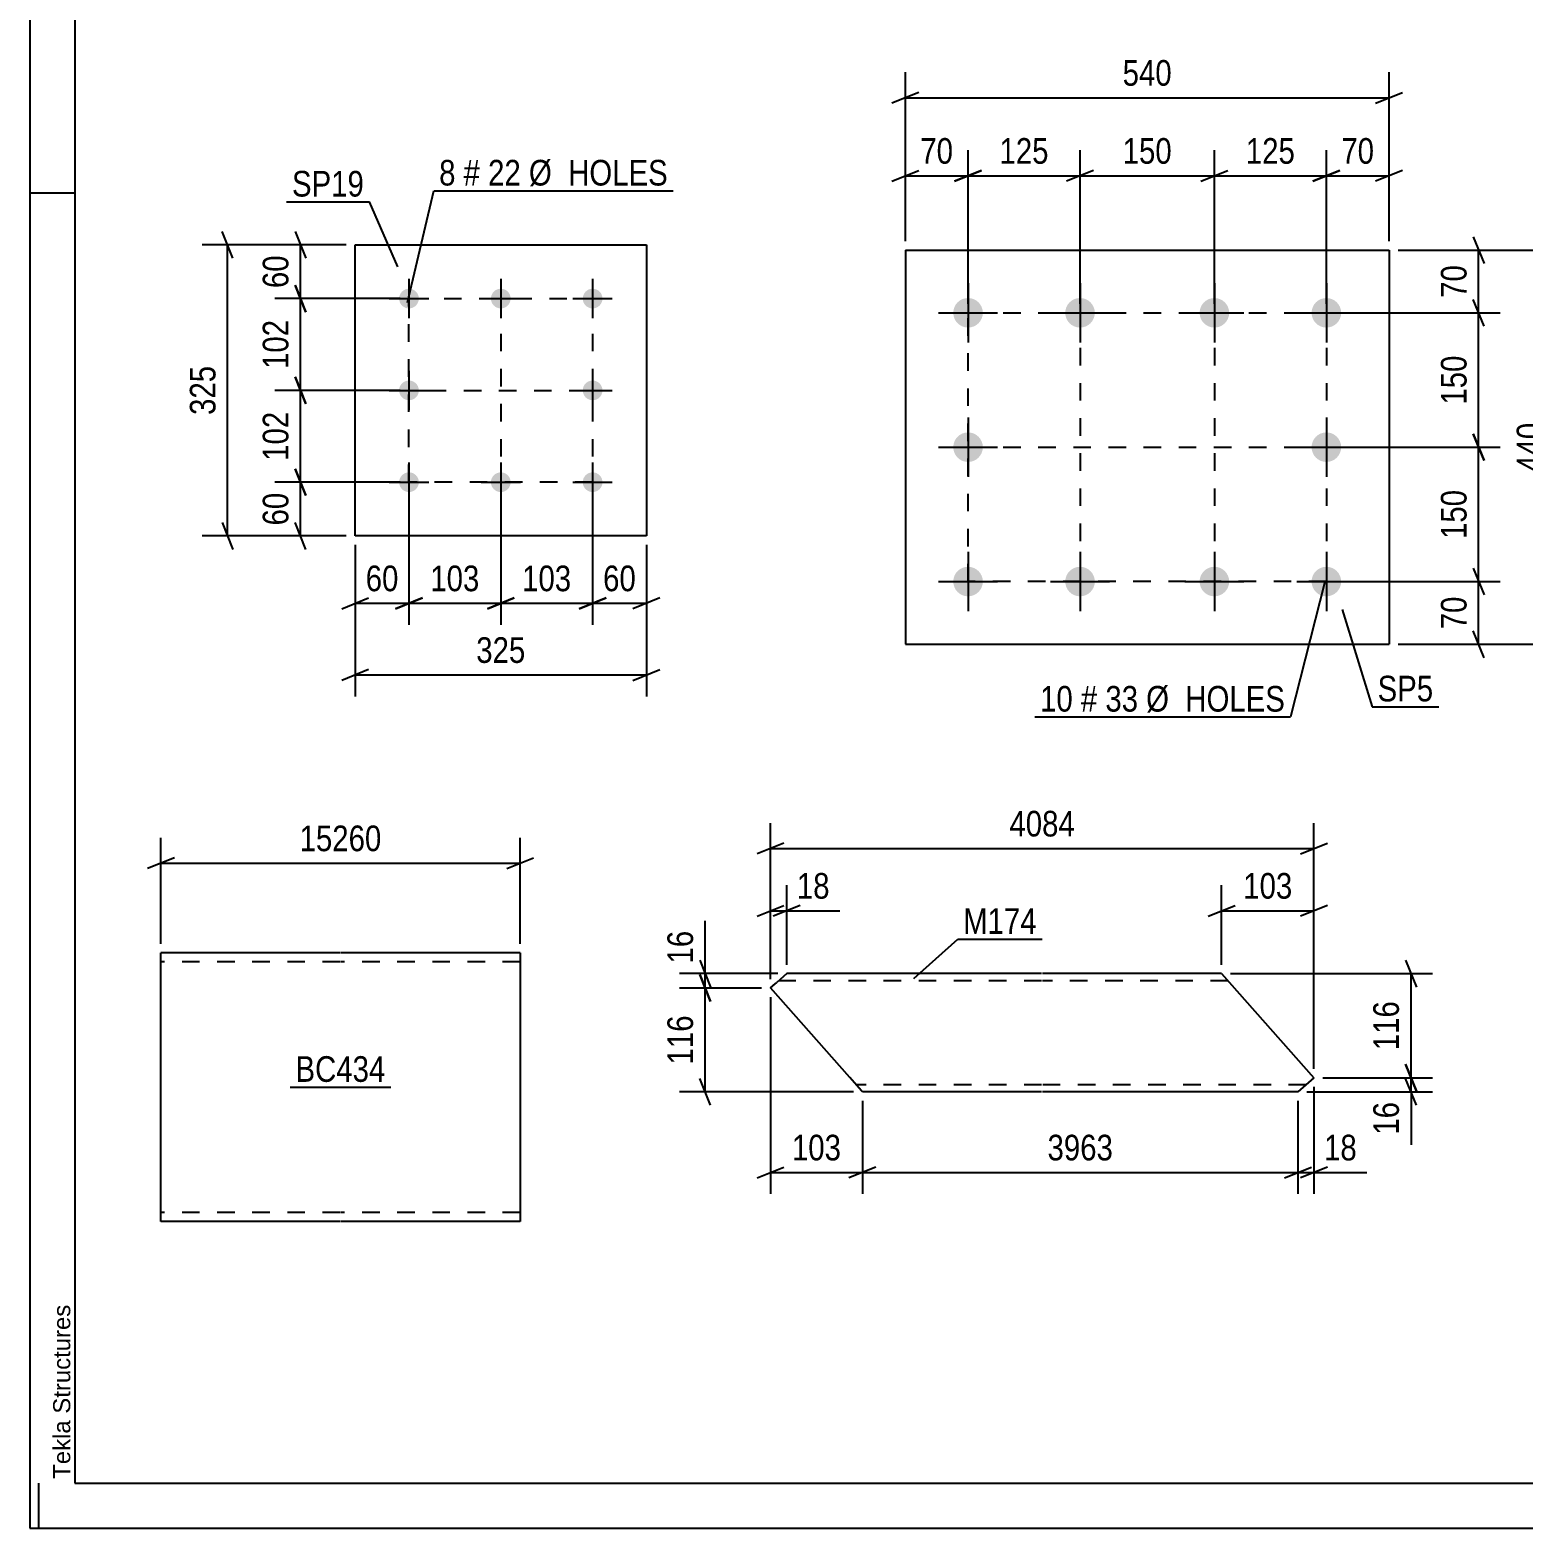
# Model space of a CAD drawing. Header units: millimetres. Extents: x 0 to 841, y 0 to 594.
# Drawn here: x 0 to 166.7, y 0 to 167.2 of the extents above; entities that cross this region are included whole.
import ezdxf

# ---------------------------------------------------------------- set-up
doc = ezdxf.new("R2010")
doc.units = ezdxf.units.MM
doc.linetypes.add('DXK_LINE_DOT2', pattern=[3.9198, 1.9599, -1.9599])
doc.styles.add('Arial', font='ARIAL.TTF', dxfattribs={"height": 0.2})
doc.styles.add('Arial Narrow', font='ARIALN.TTF', dxfattribs={"height": 0.2})

# ---------------------------------------------------------------- blocks, each defined once
blk = doc.blocks.new('Unknown-761549750-1135')
at = {"color": 5, "linetype": 'Continuous'}
for p, q in [((0, 594), (0, 0)), ((5, 589), (5, 5)), ((5, 149), (0, 149)), ((1, 0), (1, 5)), ((5, 5), (836, 5)), ((0, 0), (841, 0))]:
    blk.add_line(p, q, dxfattribs=at)
at = {"color": 174, "linetype": 'Continuous', "style": 'Arial'}
blk.add_text('Tekla Structures', height=1.9102, rotation=90, dxfattribs=at).set_placement((4.5, 5.5))
blk = doc.blocks.new('Part-761549750-12605 - 12604')
at = {"color": 2, "linetype": 'Continuous'}
for p, q in [((84.48, 61.89), (83.37, 60.91)), ((112.93, 61.89), (84.48, 61.89)), ((133.03, 61.89), (113.03, 61.89)), ((133.03, 61.89), (143.33, 50.27)), ((82.65, 60.29), (83.37, 60.91)), ((91.52, 50.29), (82.65, 60.29)), ((92.93, 48.69), (91.52, 50.29)), ((143.33, 50.27), (141.55, 48.69)), ((112.93, 48.69), (92.93, 48.69)), ((141.55, 48.69), (113.03, 48.69))]:
    blk.add_line(p, q, dxfattribs=at)
at = {"color": 7, "linetype": 'DXK_LINE_DOT2'}
for p, q in [((82.65, 60.29), (83.02, 60.6)), ((83.02, 60.6), (83.37, 60.91)), ((112.93, 61.09), (83.58, 61.09)), ((133.74, 61.09), (113.03, 61.09)), ((92.82, 48.82), (91.52, 50.29)), ((112.93, 49.49), (92.22, 49.49)), ((142.46, 49.49), (113.03, 49.49))]:
    blk.add_line(p, q, dxfattribs=at)
blk = doc.blocks.new('Part-761549750-12654 - 12653')
at = {"color": 2, "linetype": 'Continuous'}
for p, q in [((36.31, 110.75), (36.31, 143.25)), ((36.31, 143.25), (68.81, 143.25)), ((68.81, 143.25), (68.81, 110.75)), ((68.81, 110.75), (36.31, 110.75))]:
    blk.add_line(p, q, dxfattribs=at)
blk = doc.blocks.new('Bolt-761549750-12655 - 12653')
at = {"linetype": 'Continuous'}
for points in [[(42.31, 138.35, -1), (42.31, 136.15, -1)], [(52.56, 138.35, -1), (52.56, 136.15, -1)], [(62.81, 138.35, -1), (62.81, 136.15, -1)], [(42.31, 128.1, -1), (42.31, 125.9, -1)], [(62.81, 128.1, -1), (62.81, 125.9, -1)], [(42.31, 117.85, -1), (42.31, 115.65, -1)], [(52.56, 117.85, -1), (52.56, 115.65, -1)], [(62.81, 117.85, -1), (62.81, 115.65, -1)]]:
    blk.add_hatch(color=1, dxfattribs=at).paths.add_polyline_path(points)
at = {"color": 1, "linetype": 'Continuous'}
for p, q in [((42.31, 139.45), (42.31, 135.05)), ((52.56, 139.45), (52.56, 135.05)), ((62.81, 139.45), (62.81, 135.05)), ((40.11, 137.25), (44.51, 137.25)), ((50.36, 137.25), (54.76, 137.25)), ((60.61, 137.25), (65.01, 137.25)), ((42.31, 129.2), (42.31, 124.8)), ((62.81, 129.2), (62.81, 124.8)), ((40.11, 127), (44.51, 127)), ((60.61, 127), (65.01, 127)), ((42.31, 118.95), (42.31, 114.55)), ((52.56, 118.95), (52.56, 114.55)), ((62.81, 118.95), (62.81, 114.55)), ((40.11, 116.75), (44.51, 116.75)), ((50.36, 116.75), (54.76, 116.75)), ((60.61, 116.75), (65.01, 116.75))]:
    blk.add_line(p, q, dxfattribs=at)
blk = doc.blocks.new('Part-761549750-12674 - 12673')
at = {"color": 2, "linetype": 'Continuous'}
for p, q in [((34.62, 64.21), (14.62, 64.21)), ((14.62, 36.21), (14.62, 64.21)), ((54.72, 64.21), (34.72, 64.21)), ((54.72, 64.21), (54.72, 64.06)), ((54.72, 64.06), (54.72, 34.21)), ((14.62, 34.21), (14.62, 36.21)), ((34.62, 34.21), (14.62, 34.21)), ((54.72, 34.21), (34.72, 34.21))]:
    blk.add_line(p, q, dxfattribs=at)
at = {"color": 7, "linetype": 'DXK_LINE_DOT2'}
for p, q in [((34.62, 63.21), (14.62, 63.21)), ((54.72, 63.21), (34.72, 63.21)), ((14.62, 34.37), (14.62, 36.21)), ((14.62, 35.21), (14.62, 35.29)), ((34.62, 35.21), (14.62, 35.21)), ((54.72, 35.21), (34.72, 35.21)), ((54.72, 35.21), (54.72, 35.29))]:
    blk.add_line(p, q, dxfattribs=at)
blk = doc.blocks.new('Part-761549750-12692 - 12691')
at = {"color": 2, "linetype": 'Continuous'}
for p, q in [((97.72, 142.66), (97.72, 98.66)), ((97.72, 142.66), (151.72, 142.66)), ((151.72, 142.66), (151.72, 98.66)), ((97.72, 98.66), (151.72, 98.66))]:
    blk.add_line(p, q, dxfattribs=at)
blk = doc.blocks.new('Bolt-761549750-12693 - 12691')
at = {"linetype": 'Continuous'}
for points in [[(104.72, 137.31, -1), (104.72, 134.01, -1)], [(117.22, 137.31, -1), (117.22, 134.01, -1)], [(132.22, 137.31, -1), (132.22, 134.01, -1)], [(144.72, 137.31, -1), (144.72, 134.01, -1)], [(104.72, 122.31, -1), (104.72, 119.01, -1)], [(144.72, 122.31, -1), (144.72, 119.01, -1)], [(104.72, 107.31, -1), (104.72, 104.01, -1)], [(117.22, 107.31, -1), (117.22, 104.01, -1)], [(132.22, 107.31, -1), (132.22, 104.01, -1)], [(144.72, 107.31, -1), (144.72, 104.01, -1)]]:
    blk.add_hatch(color=1, dxfattribs=at).paths.add_polyline_path(points)
at = {"color": 1, "linetype": 'Continuous'}
for p, q in [((104.72, 138.96), (104.72, 132.36)), ((117.22, 138.96), (117.22, 132.36)), ((132.22, 138.96), (132.22, 132.36)), ((144.72, 138.96), (144.72, 132.36)), ((101.42, 135.66), (108.02, 135.66)), ((113.92, 135.66), (120.52, 135.66)), ((128.92, 135.66), (135.52, 135.66)), ((141.42, 135.66), (148.02, 135.66)), ((104.72, 123.96), (104.72, 117.36)), ((144.72, 123.96), (144.72, 117.36)), ((101.42, 120.66), (108.02, 120.66)), ((141.42, 120.66), (148.02, 120.66)), ((104.72, 108.96), (104.72, 102.36)), ((117.22, 108.96), (117.22, 102.36)), ((132.22, 108.96), (132.22, 102.36)), ((144.72, 108.96), (144.72, 102.36)), ((101.42, 105.66), (108.02, 105.66)), ((113.92, 105.66), (120.52, 105.66)), ((128.92, 105.66), (135.52, 105.66)), ((141.42, 105.66), (148.02, 105.66))]:
    blk.add_line(p, q, dxfattribs=at)
blk = doc.blocks.new('Rectangle-761549750-13978 - 12653')
at = {"color": 1, "linetype": 'DXK_LINE_DOT2'}
blk.add_lwpolyline([(42.31, 137.25), (62.81, 137.25), (62.81, 116.75), (42.31, 116.75), (42.31, 137.25)], close=True, dxfattribs=at)
blk = doc.blocks.new('Rectangle-761549750-13988 - 12691')
at = {"color": 1, "linetype": 'DXK_LINE_DOT2'}
blk.add_lwpolyline([(104.72, 135.66), (144.72, 135.66), (144.72, 105.66), (104.72, 105.66), (104.72, 135.66)], close=True, dxfattribs=at)
blk = doc.blocks.new('Line-761549750-13998 - 12653')
at = {"color": 1, "linetype": 'DXK_LINE_DOT2'}
blk.add_line((52.56, 137.25), (52.56, 114.55), dxfattribs=at)
blk = doc.blocks.new('Line-761549750-14013 - 12691')
at = {"color": 1, "linetype": 'DXK_LINE_DOT2'}
blk.add_line((117.22, 135.66), (117.22, 105.66), dxfattribs=at)
blk = doc.blocks.new('Line-761549750-14008 - 12653')
at = {"color": 1, "linetype": 'DXK_LINE_DOT2'}
blk.add_line((44.51, 127), (65.01, 127), dxfattribs=at)
blk = doc.blocks.new('Line-761549750-14020 - 12691')
at = {"color": 1, "linetype": 'DXK_LINE_DOT2'}
blk.add_line((132.22, 135.66), (132.22, 105.66), dxfattribs=at)
blk = doc.blocks.new('Line-761549750-14027 - 12691')
at = {"color": 1, "linetype": 'DXK_LINE_DOT2'}
blk.add_line((104.72, 120.66), (144.72, 120.66), dxfattribs=at)
blk = doc.blocks.new('StraightDimension-761549750-17582 - 12604')
at = {"color": 7, "linetype": 'Continuous'}
for p, q in [((92.93, 47.69), (92.93, 37.29)), ((141.55, 47.69), (141.55, 37.29)), ((94.43, 40.29), (91.43, 39.09)), ((140.05, 39.09), (143.05, 40.29)), ((92.93, 39.69), (141.55, 39.69))]:
    blk.add_line(p, q, dxfattribs=at)
at = {"color": 0}
blk.add_wipeout([(121.5, 40.44), (121.5, 44.64), (112.99, 44.64), (112.99, 40.44)], dxfattribs=at)
at = {"color": 3, "style": 'Arial Narrow'}
blk.add_text('3963', height=2.863, dxfattribs=at).set_placement((113.59, 41.04))
blk = doc.blocks.new('StraightDimension-761549750-14036 - 12604')
at = {"color": 7, "linetype": 'Continuous'}
for p, q in [((83.48, 61.89), (72.52, 61.89)), ((74.77, 63.39), (75.97, 60.39)), ((75.37, 60.28), (75.37, 61.89)), ((81.67, 60.28), (72.52, 60.28)), ((75.97, 58.78), (74.77, 61.78))]:
    blk.add_line(p, q, dxfattribs=at)
at = {"color": 0}
blk.add_wipeout([(74.62, 67.27), (70.42, 67.27), (70.42, 62.42), (74.62, 62.42)], dxfattribs=at)
at = {"color": 7, "linetype": 'Continuous'}
blk.add_line((75.37, 61.89), (75.37, 67.8), dxfattribs=at)
blk.add_line((75.37, 61.89), (75.37, 67.8), dxfattribs=at)
at = {"color": 3, "style": 'Arial Narrow'}
blk.add_text('16', height=2.863, rotation=90.0002, dxfattribs=at).set_placement((74.02, 63.02))
blk = doc.blocks.new('StraightDimension-761549750-12777 - 12604')
at = {"color": 7, "linetype": 'Continuous'}
for p, q in [((82.67, 61.28), (82.67, 71.76)), ((84.48, 62.89), (84.48, 71.76)), ((81.17, 68.31), (84.17, 69.51)), ((82.67, 68.91), (84.48, 68.91)), ((85.98, 69.51), (82.98, 68.31))]:
    blk.add_line(p, q, dxfattribs=at)
at = {"color": 0}
blk.add_wipeout([(89.87, 69.66), (89.87, 73.86), (85.01, 73.86), (85.01, 69.66)], dxfattribs=at)
at = {"color": 7, "linetype": 'Continuous'}
blk.add_line((84.48, 68.91), (90.39, 68.91), dxfattribs=at)
blk.add_line((84.48, 68.91), (90.39, 68.91), dxfattribs=at)
at = {"color": 3, "style": 'Arial Narrow'}
blk.add_text('18', height=2.863, dxfattribs=at).set_placement((85.61, 70.26))
blk = doc.blocks.new('StraightDimension-761549750-12797 - 12604')
at = {"color": 7, "linetype": 'Continuous'}
for p, q in [((82.67, 61.28), (82.67, 78.7)), ((143.33, 51.27), (143.33, 78.7)), ((84.17, 76.45), (81.17, 75.25)), ((82.67, 75.85), (143.33, 75.85)), ((141.83, 75.25), (144.83, 76.45))]:
    blk.add_line(p, q, dxfattribs=at)
at = {"color": 0}
blk.add_wipeout([(117.26, 76.6), (117.26, 80.8), (108.74, 80.8), (108.74, 76.6)], dxfattribs=at)
at = {"color": 3, "style": 'Arial Narrow'}
blk.add_text('4084', height=2.863, dxfattribs=at).set_placement((109.34, 77.2))
blk = doc.blocks.new('StraightDimension-761549750-12773 - 12604')
at = {"color": 7, "linetype": 'Continuous'}
for p, q in [((133.03, 62.89), (133.03, 71.76)), ((143.33, 51.27), (143.33, 71.76)), ((131.53, 68.31), (134.53, 69.51)), ((133.03, 68.91), (143.33, 68.91)), ((144.83, 69.51), (141.83, 68.31))]:
    blk.add_line(p, q, dxfattribs=at)
at = {"color": 0}
blk.add_wipeout([(141.52, 69.66), (141.52, 73.86), (134.84, 73.86), (134.84, 69.66)], dxfattribs=at)
at = {"color": 3, "style": 'Arial Narrow'}
blk.add_text('103', height=2.863, dxfattribs=at).set_placement((135.44, 70.26))
blk = doc.blocks.new('StraightDimension-761549750-14037 - 12604')
at = {"color": 7, "linetype": 'Continuous'}
for p, q in [((81.67, 60.28), (72.52, 60.28)), ((74.77, 61.78), (75.97, 58.78)), ((75.37, 48.69), (75.37, 60.28)), ((75.97, 47.19), (74.77, 50.19)), ((91.93, 48.69), (72.52, 48.69))]:
    blk.add_line(p, q, dxfattribs=at)
at = {"color": 0}
blk.add_wipeout([(74.62, 57.83), (70.42, 57.83), (70.42, 51.15), (74.62, 51.15)], dxfattribs=at)
at = {"color": 3, "style": 'Arial Narrow'}
blk.add_text('116', height=2.863, rotation=90.0002, dxfattribs=at).set_placement((74.02, 51.75))
blk = doc.blocks.new('StraightDimension-761549750-14073 - 12604')
at = {"color": 7, "linetype": 'Continuous'}
for p, q in [((134.03, 61.89), (156.57, 61.89)), ((153.57, 63.39), (154.77, 60.39)), ((154.17, 50.27), (154.17, 61.89)), ((144.33, 50.27), (156.57, 50.27)), ((154.77, 48.77), (153.57, 51.77))]:
    blk.add_line(p, q, dxfattribs=at)
at = {"color": 0}
blk.add_wipeout([(153.42, 59.42), (149.22, 59.42), (149.22, 52.74), (153.42, 52.74)], dxfattribs=at)
at = {"color": 3, "style": 'Arial Narrow'}
blk.add_text('116', height=2.863, rotation=90.0002, dxfattribs=at).set_placement((152.82, 53.34))
blk = doc.blocks.new('StraightDimension-761549750-14074 - 12604')
at = {"color": 7, "linetype": 'Continuous'}
for p, q in [((144.33, 50.27), (156.57, 50.27)), ((153.57, 51.77), (154.77, 48.77)), ((154.77, 47.19), (153.57, 50.19)), ((154.17, 48.69), (154.17, 50.27)), ((142.55, 48.69), (156.57, 48.69))]:
    blk.add_line(p, q, dxfattribs=at)
at = {"color": 0}
blk.add_wipeout([(153.42, 48.17), (149.22, 48.17), (149.22, 43.31), (153.42, 43.31)], dxfattribs=at)
at = {"color": 7, "linetype": 'Continuous'}
blk.add_line((154.17, 48.69), (154.17, 42.79), dxfattribs=at)
blk.add_line((154.17, 48.69), (154.17, 42.79), dxfattribs=at)
at = {"color": 3, "style": 'Arial Narrow'}
blk.add_text('16', height=2.863, rotation=90.0002, dxfattribs=at).set_placement((152.82, 43.91))
blk = doc.blocks.new('StraightDimension-761549750-17581 - 12604')
at = {"color": 7, "linetype": 'Continuous'}
for p, q in [((143.33, 49.27), (143.33, 37.29)), ((141.55, 47.69), (141.55, 37.29)), ((140.05, 39.09), (143.05, 40.29)), ((144.83, 40.29), (141.83, 39.09)), ((141.55, 39.69), (143.33, 39.69))]:
    blk.add_line(p, q, dxfattribs=at)
at = {"color": 0}
blk.add_wipeout([(148.71, 40.44), (148.71, 44.64), (143.86, 44.64), (143.86, 40.44)], dxfattribs=at)
at = {"color": 7, "linetype": 'Continuous'}
blk.add_line((143.33, 39.69), (149.24, 39.69), dxfattribs=at)
blk.add_line((143.33, 39.69), (149.24, 39.69), dxfattribs=at)
at = {"color": 3, "style": 'Arial Narrow'}
blk.add_text('18', height=2.863, dxfattribs=at).set_placement((144.46, 41.04))
blk = doc.blocks.new('StraightDimension-761549750-17583 - 12604')
at = {"color": 7, "linetype": 'Continuous'}
for p, q in [((82.67, 59.28), (82.67, 37.29)), ((92.93, 47.69), (92.93, 37.29)), ((81.17, 39.09), (84.17, 40.29)), ((94.43, 40.29), (91.43, 39.09)), ((82.67, 39.69), (92.93, 39.69))]:
    blk.add_line(p, q, dxfattribs=at)
at = {"color": 0}
blk.add_wipeout([(91.14, 40.44), (91.14, 44.64), (84.46, 44.64), (84.46, 40.44)], dxfattribs=at)
at = {"color": 3, "style": 'Arial Narrow'}
blk.add_text('103', height=2.863, dxfattribs=at).set_placement((85.06, 41.04))
blk = doc.blocks.new('StraightDimension-761549750-12854 - 12653')
at = {"color": 7, "linetype": 'Continuous'}
for p, q in [((29.6, 118.25), (30.8, 115.25)), ((41.31, 116.75), (27.35, 116.75)), ((30.2, 110.75), (30.2, 116.75)), ((30.8, 109.25), (29.6, 112.25)), ((35.31, 110.75), (27.35, 110.75))]:
    blk.add_line(p, q, dxfattribs=at)
at = {"color": 0}
blk.add_wipeout([(29.45, 116.18), (25.25, 116.18), (25.25, 111.32), (29.45, 111.32)], dxfattribs=at)
at = {"color": 3, "style": 'Arial Narrow'}
blk.add_text('60', height=2.863, rotation=90.0002, dxfattribs=at).set_placement((28.85, 111.92))
blk = doc.blocks.new('StraightDimension-761549750-12851 - 12653')
at = {"color": 7, "linetype": 'Continuous'}
for p, q in [((29.6, 144.75), (30.8, 141.75)), ((35.31, 143.25), (27.35, 143.25)), ((30.2, 137.25), (30.2, 143.25)), ((41.31, 137.25), (27.35, 137.25)), ((30.8, 135.75), (29.6, 138.75))]:
    blk.add_line(p, q, dxfattribs=at)
at = {"color": 0}
blk.add_wipeout([(29.45, 142.68), (25.25, 142.68), (25.25, 137.82), (29.45, 137.82)], dxfattribs=at)
at = {"color": 3, "style": 'Arial Narrow'}
blk.add_text('60', height=2.863, rotation=90.0002, dxfattribs=at).set_placement((28.85, 138.42))
blk = doc.blocks.new('StraightDimension-761549750-12852 - 12653')
at = {"color": 7, "linetype": 'Continuous'}
for p, q in [((41.31, 137.25), (27.35, 137.25)), ((29.6, 138.75), (30.8, 135.75)), ((30.2, 127), (30.2, 137.25)), ((30.8, 125.5), (29.6, 128.5)), ((41.31, 127), (27.35, 127))]:
    blk.add_line(p, q, dxfattribs=at)
at = {"color": 0}
blk.add_wipeout([(29.45, 135.47), (25.25, 135.47), (25.25, 128.79), (29.45, 128.79)], dxfattribs=at)
at = {"color": 3, "style": 'Arial Narrow'}
blk.add_text('102', height=2.863, rotation=90.0002, dxfattribs=at).set_placement((28.85, 129.39))
blk = doc.blocks.new('StraightDimension-761549750-12853 - 12653')
at = {"color": 7, "linetype": 'Continuous'}
for p, q in [((29.6, 128.5), (30.8, 125.5)), ((41.31, 127), (27.35, 127)), ((30.2, 116.75), (30.2, 127)), ((30.8, 115.25), (29.6, 118.25)), ((41.31, 116.75), (27.35, 116.75))]:
    blk.add_line(p, q, dxfattribs=at)
at = {"color": 0}
blk.add_wipeout([(29.45, 125.22), (25.25, 125.22), (25.25, 118.54), (29.45, 118.54)], dxfattribs=at)
at = {"color": 3, "style": 'Arial Narrow'}
blk.add_text('102', height=2.863, rotation=90.0002, dxfattribs=at).set_placement((28.85, 119.14))
blk = doc.blocks.new('StraightDimension-761549750-12867 - 12653')
at = {"color": 7, "linetype": 'Continuous'}
for p, q in [((22.66, 141.75), (21.46, 144.75)), ((35.31, 143.25), (19.21, 143.25)), ((22.06, 110.75), (22.06, 143.25)), ((21.46, 112.25), (22.66, 109.25)), ((35.31, 110.75), (19.21, 110.75))]:
    blk.add_line(p, q, dxfattribs=at)
at = {"color": 0}
blk.add_wipeout([(21.31, 130.34), (17.11, 130.34), (17.11, 123.66), (21.31, 123.66)], dxfattribs=at)
at = {"color": 3, "style": 'Arial Narrow'}
blk.add_text('325', height=2.863, rotation=90.0002, dxfattribs=at).set_placement((20.71, 124.26))
blk = doc.blocks.new('StraightDimension-761549750-12871 - 12653')
at = {"color": 7, "linetype": 'Continuous'}
for p, q in [((62.81, 115.75), (62.81, 100.83)), ((68.81, 109.75), (68.81, 100.83)), ((61.31, 102.63), (64.31, 103.83)), ((70.31, 103.83), (67.31, 102.63)), ((62.81, 103.23), (68.81, 103.23))]:
    blk.add_line(p, q, dxfattribs=at)
at = {"color": 0}
blk.add_wipeout([(68.24, 103.98), (68.24, 108.18), (63.38, 108.18), (63.38, 103.98)], dxfattribs=at)
at = {"color": 3, "style": 'Arial Narrow'}
blk.add_text('60', height=2.863, dxfattribs=at).set_placement((63.98, 104.58))
blk = doc.blocks.new('StraightDimension-761549750-12872 - 12653')
at = {"color": 7, "linetype": 'Continuous'}
for p, q in [((52.56, 115.75), (52.56, 100.83)), ((62.81, 115.75), (62.81, 100.83)), ((51.06, 102.63), (54.06, 103.83)), ((64.31, 103.83), (61.31, 102.63)), ((52.56, 103.23), (62.81, 103.23))]:
    blk.add_line(p, q, dxfattribs=at)
at = {"color": 0}
blk.add_wipeout([(61.02, 103.98), (61.02, 108.18), (54.34, 108.18), (54.34, 103.98)], dxfattribs=at)
at = {"color": 3, "style": 'Arial Narrow'}
blk.add_text('103', height=2.863, dxfattribs=at).set_placement((54.94, 104.58))
blk = doc.blocks.new('StraightDimension-761549750-12873 - 12653')
at = {"color": 7, "linetype": 'Continuous'}
for p, q in [((42.31, 115.75), (42.31, 100.83)), ((52.56, 115.75), (52.56, 100.83)), ((40.81, 102.63), (43.81, 103.83)), ((54.06, 103.83), (51.06, 102.63)), ((42.31, 103.23), (52.56, 103.23))]:
    blk.add_line(p, q, dxfattribs=at)
at = {"color": 0}
blk.add_wipeout([(50.77, 103.98), (50.77, 108.18), (44.09, 108.18), (44.09, 103.98)], dxfattribs=at)
at = {"color": 3, "style": 'Arial Narrow'}
blk.add_text('103', height=2.863, dxfattribs=at).set_placement((44.69, 104.58))
blk = doc.blocks.new('StraightDimension-761549750-12874 - 12653')
at = {"color": 7, "linetype": 'Continuous'}
for p, q in [((42.31, 115.75), (42.31, 100.83)), ((36.31, 109.75), (36.31, 100.83)), ((34.81, 102.63), (37.81, 103.83)), ((43.81, 103.83), (40.81, 102.63)), ((36.31, 103.23), (42.31, 103.23))]:
    blk.add_line(p, q, dxfattribs=at)
at = {"color": 0}
blk.add_wipeout([(41.74, 103.98), (41.74, 108.18), (36.88, 108.18), (36.88, 103.98)], dxfattribs=at)
at = {"color": 3, "style": 'Arial Narrow'}
blk.add_text('60', height=2.863, dxfattribs=at).set_placement((37.48, 104.58))
blk = doc.blocks.new('StraightDimension-761549750-12887 - 12653')
at = {"color": 7, "linetype": 'Continuous'}
for p, q in [((36.31, 109.75), (36.31, 92.83)), ((68.81, 109.75), (68.81, 92.83)), ((37.81, 95.83), (34.81, 94.63)), ((67.31, 94.63), (70.31, 95.83)), ((36.31, 95.23), (68.81, 95.23))]:
    blk.add_line(p, q, dxfattribs=at)
at = {"color": 0}
blk.add_wipeout([(55.9, 95.98), (55.9, 100.18), (49.22, 100.18), (49.22, 95.98)], dxfattribs=at)
at = {"color": 3, "style": 'Arial Narrow'}
blk.add_text('325', height=2.863, dxfattribs=at).set_placement((49.82, 96.58))
blk = doc.blocks.new('StraightDimension-761549750-12891 - 12673')
at = {"color": 7, "linetype": 'Continuous'}
for p, q in [((14.62, 65.21), (14.62, 77.06)), ((54.72, 65.21), (54.72, 77.06)), ((16.12, 74.81), (13.12, 73.61)), ((14.62, 74.21), (54.72, 74.21)), ((53.22, 73.61), (56.22, 74.81))]:
    blk.add_line(p, q, dxfattribs=at)
at = {"color": 0}
blk.add_wipeout([(39.84, 74.96), (39.84, 79.16), (29.5, 79.16), (29.5, 74.96)], dxfattribs=at)
at = {"color": 3, "style": 'Arial Narrow'}
blk.add_text('15260', height=2.863, dxfattribs=at).set_placement((30.1, 75.56))
blk = doc.blocks.new('StraightDimension-761549750-12930 - 12691')
at = {"color": 7, "linetype": 'Continuous'}
for p, q in [((161.12, 107.16), (162.32, 104.16)), ((145.72, 105.66), (164.12, 105.66)), ((161.72, 98.66), (161.72, 105.66)), ((162.32, 97.16), (161.12, 100.16)), ((152.72, 98.66), (164.12, 98.66))]:
    blk.add_line(p, q, dxfattribs=at)
at = {"color": 0}
blk.add_wipeout([(160.97, 104.58), (156.77, 104.58), (156.77, 99.73), (160.97, 99.73)], dxfattribs=at)
at = {"color": 3, "style": 'Arial Narrow'}
blk.add_text('70', height=2.863, rotation=90.0002, dxfattribs=at).set_placement((160.37, 100.33))
blk = doc.blocks.new('StraightDimension-761549750-12927 - 12691')
at = {"color": 7, "linetype": 'Continuous'}
for p, q in [((161.12, 144.16), (162.32, 141.16)), ((152.72, 142.66), (164.12, 142.66)), ((161.72, 135.66), (161.72, 142.66)), ((162.32, 134.16), (161.12, 137.16)), ((145.72, 135.66), (164.12, 135.66))]:
    blk.add_line(p, q, dxfattribs=at)
at = {"color": 0}
blk.add_wipeout([(160.97, 141.58), (156.77, 141.58), (156.77, 136.73), (160.97, 136.73)], dxfattribs=at)
at = {"color": 3, "style": 'Arial Narrow'}
blk.add_text('70', height=2.863, rotation=90.0002, dxfattribs=at).set_placement((160.37, 137.33))
blk = doc.blocks.new('StraightDimension-761549750-12928 - 12691')
at = {"color": 7, "linetype": 'Continuous'}
for p, q in [((162.32, 134.16), (161.12, 137.16)), ((145.72, 135.66), (164.12, 135.66)), ((161.72, 120.66), (161.72, 135.66)), ((161.12, 122.16), (162.32, 119.16)), ((145.72, 120.66), (164.12, 120.66))]:
    blk.add_line(p, q, dxfattribs=at)
at = {"color": 0}
blk.add_wipeout([(160.97, 131.5), (156.77, 131.5), (156.77, 124.81), (160.97, 124.81)], dxfattribs=at)
at = {"color": 3, "style": 'Arial Narrow'}
blk.add_text('150', height=2.863, rotation=90.0002, dxfattribs=at).set_placement((160.37, 125.41))
blk = doc.blocks.new('StraightDimension-761549750-12929 - 12691')
at = {"color": 7, "linetype": 'Continuous'}
for p, q in [((162.32, 119.16), (161.12, 122.16)), ((145.72, 120.66), (164.12, 120.66)), ((161.72, 105.66), (161.72, 120.66)), ((161.12, 107.16), (162.32, 104.16)), ((145.72, 105.66), (164.12, 105.66))]:
    blk.add_line(p, q, dxfattribs=at)
at = {"color": 0}
blk.add_wipeout([(160.97, 116.5), (156.77, 116.5), (156.77, 109.81), (160.97, 109.81)], dxfattribs=at)
at = {"color": 3, "style": 'Arial Narrow'}
blk.add_text('150', height=2.863, rotation=90.0002, dxfattribs=at).set_placement((160.37, 110.41))
blk = doc.blocks.new('StraightDimension-761549750-12943 - 12691')
at = {"color": 7, "linetype": 'Continuous'}
for p, q in [((170.78, 141.16), (169.58, 144.16)), ((152.72, 142.66), (172.58, 142.66)), ((170.18, 98.66), (170.18, 142.66)), ((169.58, 100.16), (170.78, 97.16)), ((152.72, 98.66), (172.58, 98.66))]:
    blk.add_line(p, q, dxfattribs=at)
at = {"color": 0}
blk.add_wipeout([(169.43, 124), (165.23, 124), (165.23, 117.31), (169.43, 117.31)], dxfattribs=at)
at = {"color": 3, "style": 'Arial Narrow'}
blk.add_text('440', height=2.863, rotation=90.0002, dxfattribs=at).set_placement((168.83, 117.91))
blk = doc.blocks.new('StraightDimension-761549750-12947 - 12691')
at = {"color": 7, "linetype": 'Continuous'}
for p, q in [((144.72, 136.66), (144.72, 153.8)), ((151.72, 143.66), (151.72, 153.8)), ((143.22, 150.35), (146.22, 151.55)), ((144.72, 150.95), (151.72, 150.95)), ((153.22, 151.55), (150.22, 150.35))]:
    blk.add_line(p, q, dxfattribs=at)
at = {"color": 0}
blk.add_wipeout([(150.65, 151.7), (150.65, 155.9), (145.79, 155.9), (145.79, 151.7)], dxfattribs=at)
at = {"color": 3, "style": 'Arial Narrow'}
blk.add_text('70', height=2.863, dxfattribs=at).set_placement((146.39, 152.3))
blk = doc.blocks.new('StraightDimension-761549750-12948 - 12691')
at = {"color": 7, "linetype": 'Continuous'}
for p, q in [((132.22, 136.66), (132.22, 153.8)), ((144.72, 136.66), (144.72, 153.8)), ((130.72, 150.35), (133.72, 151.55)), ((132.22, 150.95), (144.72, 150.95)), ((146.22, 151.55), (143.22, 150.35))]:
    blk.add_line(p, q, dxfattribs=at)
at = {"color": 0}
blk.add_wipeout([(141.81, 151.7), (141.81, 155.9), (135.13, 155.9), (135.13, 151.7)], dxfattribs=at)
at = {"color": 3, "style": 'Arial Narrow'}
blk.add_text('125', height=2.863, dxfattribs=at).set_placement((135.73, 152.3))
blk = doc.blocks.new('StraightDimension-761549750-12949 - 12691')
at = {"color": 7, "linetype": 'Continuous'}
for p, q in [((117.22, 136.66), (117.22, 153.8)), ((132.22, 136.66), (132.22, 153.8)), ((118.72, 151.55), (115.72, 150.35)), ((117.22, 150.95), (132.22, 150.95)), ((130.72, 150.35), (133.72, 151.55))]:
    blk.add_line(p, q, dxfattribs=at)
at = {"color": 0}
blk.add_wipeout([(128.06, 151.7), (128.06, 155.9), (121.38, 155.9), (121.38, 151.7)], dxfattribs=at)
at = {"color": 3, "style": 'Arial Narrow'}
blk.add_text('150', height=2.863, dxfattribs=at).set_placement((121.98, 152.3))
blk = doc.blocks.new('StraightDimension-761549750-12950 - 12691')
at = {"color": 7, "linetype": 'Continuous'}
for p, q in [((104.72, 136.66), (104.72, 153.8)), ((117.22, 136.66), (117.22, 153.8)), ((103.22, 150.35), (106.22, 151.55)), ((104.72, 150.95), (117.22, 150.95)), ((118.72, 151.55), (115.72, 150.35))]:
    blk.add_line(p, q, dxfattribs=at)
at = {"color": 0}
blk.add_wipeout([(114.31, 151.7), (114.31, 155.9), (107.63, 155.9), (107.63, 151.7)], dxfattribs=at)
at = {"color": 3, "style": 'Arial Narrow'}
blk.add_text('125', height=2.863, dxfattribs=at).set_placement((108.23, 152.3))
blk = doc.blocks.new('StraightDimension-761549750-12951 - 12691')
at = {"color": 7, "linetype": 'Continuous'}
for p, q in [((97.72, 143.66), (97.72, 153.8)), ((104.72, 136.66), (104.72, 153.8)), ((96.22, 150.35), (99.22, 151.55)), ((97.72, 150.95), (104.72, 150.95)), ((106.22, 151.55), (103.22, 150.35))]:
    blk.add_line(p, q, dxfattribs=at)
at = {"color": 0}
blk.add_wipeout([(103.65, 151.7), (103.65, 155.9), (98.79, 155.9), (98.79, 151.7)], dxfattribs=at)
at = {"color": 3, "style": 'Arial Narrow'}
blk.add_text('70', height=2.863, dxfattribs=at).set_placement((99.39, 152.3))
blk = doc.blocks.new('StraightDimension-761549750-12967 - 12691')
at = {"color": 7, "linetype": 'Continuous'}
for p, q in [((97.72, 143.66), (97.72, 162.51)), ((151.72, 143.66), (151.72, 162.51)), ((99.22, 160.26), (96.22, 159.06)), ((97.72, 159.66), (151.72, 159.66)), ((150.22, 159.06), (153.22, 160.26))]:
    blk.add_line(p, q, dxfattribs=at)
at = {"color": 0}
blk.add_wipeout([(128.06, 160.41), (128.06, 164.61), (121.38, 164.61), (121.38, 160.41)], dxfattribs=at)
at = {"color": 3, "style": 'Arial Narrow'}
blk.add_text('540', height=2.863, dxfattribs=at).set_placement((121.98, 161.01))
blk = doc.blocks.new('Mark-761549750-13036 - 12604')
at = {"color": 0}
blk.add_wipeout([(112.39, 66.33), (112.39, 69.33), (104.17, 69.33), (104.17, 66.33)], dxfattribs=at)
blk.add_wipeout([(112.39, 66.33), (112.39, 69.33), (104.17, 69.33), (104.17, 66.33)], dxfattribs=at)
at = {"color": 30, "linetype": 'Continuous'}
for p, q in [((98.65, 61.33), (103.57, 65.73)), ((103.57, 65.73), (112.99, 65.73))]:
    blk.add_line(p, q, dxfattribs=at)
at = {"color": 3, "style": 'Arial Narrow'}
blk.add_text('M174', height=2.863, dxfattribs=at).set_placement((104.17, 66.33))
blk = doc.blocks.new('Mark-761549750-13054 - 12653')
at = {"color": 0}
for points in [[(47.51, 149.87), (47.51, 152.87), (45.68, 152.87), (45.68, 149.87)], [(50.24, 149.87), (50.24, 152.87), (48.41, 152.87), (48.41, 149.87)], [(54.8, 149.87), (54.8, 152.87), (51.14, 152.87), (51.14, 149.87)], [(71.22, 149.87), (71.22, 152.87), (55.7, 152.87), (55.7, 149.87)]]:
    blk.add_wipeout(points, dxfattribs=at)
for points in [[(47.51, 149.87), (47.51, 152.87), (45.68, 152.87), (45.68, 149.87)], [(50.24, 149.87), (50.24, 152.87), (48.41, 152.87), (48.41, 149.87)], [(54.8, 149.87), (54.8, 152.87), (51.14, 152.87), (51.14, 149.87)], [(71.22, 149.87), (71.22, 152.87), (55.7, 152.87), (55.7, 149.87)]]:
    blk.add_wipeout(points, dxfattribs=at)
at = {"color": 7, "linetype": 'Continuous'}
for p, q in [((42.14, 136.8), (45.08, 149.27)), ((45.08, 149.27), (71.82, 149.27))]:
    blk.add_line(p, q, dxfattribs=at)
at = {"color": 3, "style": 'Arial Narrow'}
for s, height, p in [('8', 2.86, (45.68, 149.87)), ('#', 2.86, (48.41, 149.87)), ('22', 2.863, (51.14, 149.87)), ('Ø  HOLES', 2.863, (55.7, 149.87))]:
    blk.add_text(s, height=height, dxfattribs=at).set_placement(p)
blk = doc.blocks.new('Mark-761549750-13051 - 12653')
at = {"color": 0}
blk.add_wipeout([(37.29, 148.64), (37.29, 151.64), (29.25, 151.64), (29.25, 148.64)], dxfattribs=at)
blk.add_wipeout([(37.29, 148.64), (37.29, 151.64), (29.25, 151.64), (29.25, 148.64)], dxfattribs=at)
at = {"color": 30, "linetype": 'Continuous'}
for p in [(28.65, 148.04), (41.06, 140.8)]:
    blk.add_line(p, (37.89, 148.04), dxfattribs=at)
at = {"color": 3, "style": 'Arial Narrow'}
blk.add_text('SP19', height=2.863, dxfattribs=at).set_placement((29.25, 148.64))
blk = doc.blocks.new('Mark-761549750-13055 - 12673')
at = {"color": 0}
blk.add_wipeout([(39.69, 49.81), (39.69, 52.81), (29.64, 52.81), (29.64, 49.81)], dxfattribs=at)
blk.add_wipeout([(39.69, 49.81), (39.69, 52.81), (29.64, 52.81), (29.64, 49.81)], dxfattribs=at)
at = {"color": 30, "linetype": 'Continuous'}
blk.add_line((29.04, 49.21), (40.29, 49.21), dxfattribs=at)
at = {"color": 3, "style": 'Arial Narrow'}
blk.add_text('BC434', height=2.863, dxfattribs=at).set_placement((29.64, 49.81))
blk = doc.blocks.new('Mark-761549750-13062 - 12691')
at = {"color": 0}
blk.add_wipeout([(156.66, 92.28), (156.66, 95.28), (150.44, 95.28), (150.44, 92.28)], dxfattribs=at)
blk.add_wipeout([(156.66, 92.28), (156.66, 95.28), (150.44, 95.28), (150.44, 92.28)], dxfattribs=at)
at = {"color": 30, "linetype": 'Continuous'}
for p, q in [((146.47, 102.53), (149.84, 91.68)), ((149.84, 91.68), (157.26, 91.68))]:
    blk.add_line(p, q, dxfattribs=at)
at = {"color": 3, "style": 'Arial Narrow'}
blk.add_text('SP5', height=2.863, dxfattribs=at).set_placement((150.44, 92.28))
blk = doc.blocks.new('Mark-761549750-13065 - 12691')
at = {"color": 0}
for points in [[(116.42, 91.14), (116.42, 94.14), (112.76, 94.14), (112.76, 91.14)], [(119.15, 91.14), (119.15, 94.14), (117.32, 94.14), (117.32, 91.14)], [(123.7, 91.14), (123.7, 94.14), (120.05, 94.14), (120.05, 91.14)], [(140.13, 91.14), (140.13, 94.14), (124.6, 94.14), (124.6, 91.14)]]:
    blk.add_wipeout(points, dxfattribs=at)
for points in [[(116.42, 91.14), (116.42, 94.14), (112.76, 94.14), (112.76, 91.14)], [(119.15, 91.14), (119.15, 94.14), (117.32, 94.14), (117.32, 91.14)], [(123.7, 91.14), (123.7, 94.14), (120.05, 94.14), (120.05, 91.14)], [(140.13, 91.14), (140.13, 94.14), (124.6, 94.14), (124.6, 91.14)]]:
    blk.add_wipeout(points, dxfattribs=at)
at = {"color": 7, "linetype": 'Continuous'}
for p in [(144.55, 105.63), (112.16, 90.54)]:
    blk.add_line(p, (140.73, 90.54), dxfattribs=at)
at = {"color": 3, "style": 'Arial Narrow'}
for s, height, p in [('10', 2.863, (112.76, 91.14)), ('#', 2.86, (117.32, 91.14)), ('33', 2.863, (120.05, 91.14)), ('Ø  HOLES', 2.863, (124.6, 91.14))]:
    blk.add_text(s, height=height, dxfattribs=at).set_placement(p)

msp = doc.modelspace()

# ---------------------------------------------------------------- block references
for name in ['Unknown-761549750-1135', 'Part-761549750-12654 - 12653', 'Part-761549750-12692 - 12691', 'Bolt-761549750-12655 - 12653', 'Bolt-761549750-12693 - 12691', 'Rectangle-761549750-13978 - 12653', 'Line-761549750-13998 - 12653', 'Rectangle-761549750-13988 - 12691', 'Line-761549750-14013 - 12691', 'Line-761549750-14020 - 12691', 'Line-761549750-14008 - 12653', 'Line-761549750-14027 - 12691', 'Part-761549750-12674 - 12673', 'Part-761549750-12605 - 12604']:
    msp.add_blockref(name, (0, 0))

# ---------------------------------------------------------------- next in the draw order: block references
for name in ['StraightDimension-761549750-12851 - 12653', 'StraightDimension-761549750-12927 - 12691', 'StraightDimension-761549750-12854 - 12653', 'StraightDimension-761549750-12871 - 12653', 'StraightDimension-761549750-12930 - 12691', 'Mark-761549750-13065 - 12691', 'StraightDimension-761549750-12891 - 12673', 'StraightDimension-761549750-14036 - 12604', 'Mark-761549750-13055 - 12673', 'StraightDimension-761549750-17582 - 12604']:
    msp.add_blockref(name, (0, 0))

# ---------------------------------------------------------------- next in the draw order: block references
for name in ['StraightDimension-761549750-12852 - 12653', 'StraightDimension-761549750-12928 - 12691', 'StraightDimension-761549750-12872 - 12653', 'StraightDimension-761549750-12777 - 12604']:
    msp.add_blockref(name, (0, 0))

# ---------------------------------------------------------------- next in the draw order: block references
for name in ['Mark-761549750-13054 - 12653', 'StraightDimension-761549750-12853 - 12653', 'StraightDimension-761549750-12929 - 12691', 'StraightDimension-761549750-12797 - 12604']:
    msp.add_blockref(name, (0, 0))

# ---------------------------------------------------------------- next in the draw order: block references
for name in ['StraightDimension-761549750-12867 - 12653', 'StraightDimension-761549750-12943 - 12691', 'StraightDimension-761549750-12873 - 12653', 'StraightDimension-761549750-12773 - 12604', 'Mark-761549750-13036 - 12604', 'StraightDimension-761549750-14037 - 12604']:
    msp.add_blockref(name, (0, 0))

# ---------------------------------------------------------------- next in the draw order: block references
for name in ['StraightDimension-761549750-12947 - 12691', 'Mark-761549750-13051 - 12653', 'StraightDimension-761549750-12874 - 12653', 'Mark-761549750-13062 - 12691', 'StraightDimension-761549750-14073 - 12604', 'StraightDimension-761549750-17583 - 12604']:
    msp.add_blockref(name, (0, 0))

# ---------------------------------------------------------------- next in the draw order: block references
for name in ['StraightDimension-761549750-12948 - 12691', 'StraightDimension-761549750-12887 - 12653', 'StraightDimension-761549750-14074 - 12604']:
    msp.add_blockref(name, (0, 0))

# ---------------------------------------------------------------- next in the draw order: block references
for name in ['StraightDimension-761549750-12949 - 12691', 'StraightDimension-761549750-17581 - 12604']:
    msp.add_blockref(name, (0, 0))

# ---------------------------------------------------------------- next in the draw order: block references
msp.add_blockref('StraightDimension-761549750-12950 - 12691', (0, 0))

# ---------------------------------------------------------------- next in the draw order: block references
msp.add_blockref('StraightDimension-761549750-12951 - 12691', (0, 0))

# ---------------------------------------------------------------- next in the draw order: block references
msp.add_blockref('StraightDimension-761549750-12967 - 12691', (0, 0))

doc.saveas('drawing.dxf')
